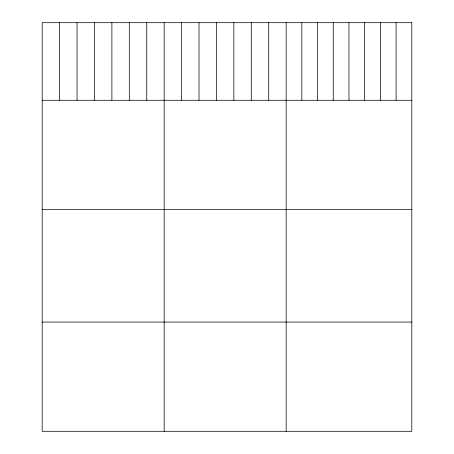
<?xml version="1.0" encoding="UTF-8"?>
<svg xmlns="http://www.w3.org/2000/svg" width="454" height="454" viewBox="0 0 454 454"><rect width="100%" height="100%" fill="white"/><g stroke="black" fill="none" stroke-linecap="round" stroke-linejoin="round"><path stroke-width="0.68" d="M42.194 100.272L411.806 100.272M42.194 209.51L411.806 209.51M42.194 322.062L411.806 322.062M396.098 22.7L396.098 100.272M380.39 22.7L380.39 100.272M364.681 22.7L364.681 100.272M348.973 22.7L348.973 100.272M333.264 22.7L333.264 100.272M317.556 22.7L317.556 100.272M301.848 22.7L301.848 100.272M286.139 22.7L286.139 431.3M268.711 22.7L268.711 100.272M251.289 22.7L251.289 100.272M233.867 22.7L233.867 100.272M216.439 22.7L216.439 100.272M199.017 22.7L199.017 100.272M181.589 22.7L181.589 100.272M164.166 22.7L164.166 431.3M146.744 22.7L146.744 100.272M129.316 22.7L129.316 100.272M111.894 22.7L111.894 100.272M94.472 22.7L94.472 100.272M77.044 22.7L77.044 100.272M59.622 22.7L59.622 100.272M411.806 22.7L42.194 22.7L42.194 431.3L411.806 431.3L411.806 22.7"/></g></svg>
